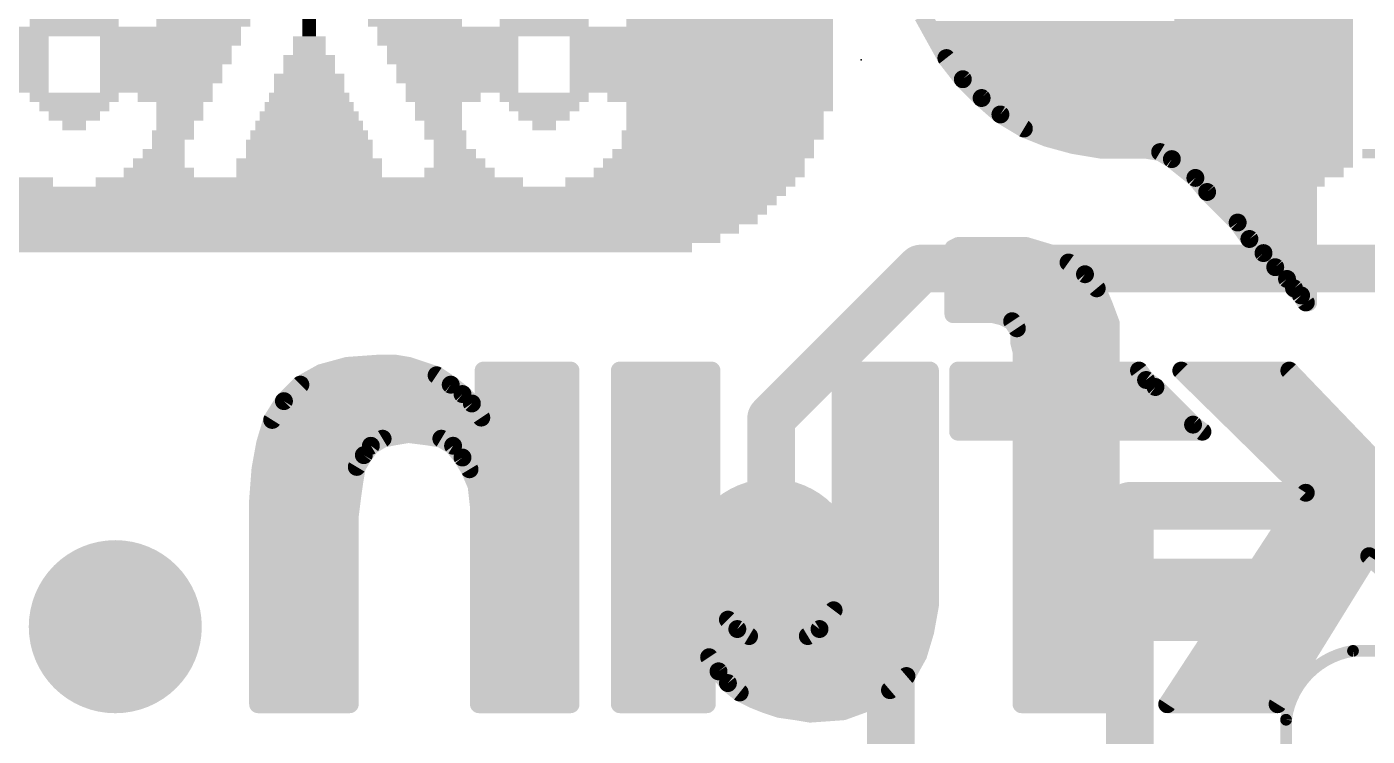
# Model space of a CAD drawing. Extents: x -23 to 93, y -71 to 33.
# Drawn here: x 12.7 to 18.41, y 14.52 to 17.54 of the extents above; entities that cross this region are included whole.
import ezdxf

# ---------------------------------------------------------------- set-up
doc = ezdxf.new("R2010")
doc.units = 0
for name, color, linetype in [('1', 12, 'CONTINUOUS'), ('16', 132, 'CONTINUOUS'), ('18', 110, 'CONTINUOUS'), ('21', 41, 'CONTINUOUS'), ('22', 40, 'CONTINUOUS'), ('23', 53, 'CONTINUOUS'), ('31', 253, 'CONTINUOUS'), ('51', 53, 'CONTINUOUS')]:
    doc.layers.add(name, color=color, linetype=linetype)

# ---------------------------------------------------------------- blocks, each defined once
blk = doc.blocks.new('RECT')
blk.add_solid([(-0.5, -0.5), (0.5, -0.5), (-0.5, 0.5), (0.5, 0.5)])
blk = doc.blocks.new('ROUNDV')
at = {"const_width": 0.5}
blk.add_lwpolyline([(0, -0.25, 1), (0, 0.25, 1), (0, -0.25)], format="xyb", dxfattribs=at)

msp = doc.modelspace()

# ---------------------------------------------------------------- linework, layer by layer
at = {"layer": '1', "const_width": 0.2032}
for points in [[(15.8731, 15.8731), (16.51, 16.51)], [(16.51, 16.51), (24.13, 16.51)], [(15.8731, 15.2472), (15.8731, 15.8731)]]:
    msp.add_lwpolyline(points, dxfattribs=at)
at = {"layer": '1', "const_width": 0.1016}
for points in [[(16.51, 16.5608, 1), (16.51, 16.4592)], [(16.5459, 16.4741, 1), (16.4741, 16.5459)], [(15.9239, 15.8731, 1), (15.8223, 15.8731)], [(15.8372, 15.9091, 1), (15.9091, 15.8372)], [(15.8223, 15.2472, 1), (15.9239, 15.2472)]]:
    msp.add_lwpolyline(points, format="xyb", dxfattribs=at)
at = {"layer": '16', "const_width": 0.2032}
for points in [[(16.383, 14.7373), (15.8731, 15.2472)], [(16.383, 11.811), (16.383, 14.7373)]]:
    msp.add_lwpolyline(points, dxfattribs=at)
at = {"layer": '16', "const_width": 0.1016}
for points in [[(15.9091, 15.2831, 1), (15.8372, 15.2112)], [(16.4338, 14.7373, 1), (16.3322, 14.7373)], [(16.3471, 14.7014, 1), (16.4189, 14.7732)]]:
    msp.add_lwpolyline(points, format="xyb", dxfattribs=at)
at = {"layer": '21', "const_width": 0.2032}
for points in [[(17.4, 9.9), (17.4, 15.5)], [(17.4, 15.5), (20.7, 15.5)]]:
    msp.add_lwpolyline(points, dxfattribs=at)
at = {"layer": '21', "const_width": 0.1016}
for points in [[(17.4508, 15.5, 1), (17.3492, 15.5)], [(17.4, 15.5508, 1), (17.4, 15.4492)]]:
    msp.add_lwpolyline(points, format="xyb", dxfattribs=at)
at = {"layer": '22', "const_width": 0.0762}
for points in [[(18.159, 17.646), (18.159, 16.366)], [(16.619, 17.406), (16.519, 17.586)], [(16.5523, 17.526), (18.159, 17.526)], [(16.5947, 17.4498), (18.159, 17.4498)], [(16.689, 17.316), (16.619, 17.406)], [(16.6442, 17.3736), (18.159, 17.3736)], [(16.769, 17.236), (16.689, 17.316)], [(16.7076, 17.2974), (18.159, 17.2974)], [(16.849, 17.166), (16.769, 17.236)], [(16.7859, 17.2212), (18.159, 17.2212)], [(16.949, 17.106), (16.849, 17.166)], [(16.884, 17.145), (18.159, 17.145)], [(17.049, 17.066), (16.949, 17.106)], [(17.042, 17.0688), (18.159, 17.0688)], [(17.159, 17.036), (17.049, 17.066)], [(17.279, 17.016), (17.159, 17.036)], [(17.469, 17.016), (17.279, 17.016)], [(17.529, 17.006), (17.469, 17.016)], [(17.579, 16.976), (17.529, 17.006)], [(17.5513, 16.9926), (18.159, 16.9926)], [(17.679, 16.896), (17.579, 16.976)], [(17.6535, 16.9164), (18.159, 16.9164)], [(17.729, 16.836), (17.679, 16.896)], [(17.7255, 16.8402), (18.159, 16.8402)], [(17.859, 16.706), (17.729, 16.836)], [(17.801, 16.764), (18.159, 16.764)], [(17.909, 16.636), (17.859, 16.706)], [(17.872, 16.6878), (18.159, 16.6878)], [(17.969, 16.576), (17.909, 16.636)], [(16.669, 16.606), (16.649, 16.596)], [(16.649, 16.596), (16.649, 16.316)], [(16.959, 16.606), (16.669, 16.606)], [(17.059, 16.576), (16.959, 16.606)], [(17.139, 16.536), (17.059, 16.576)], [(17.9334, 16.6116), (18.159, 16.6116)], [(18.019, 16.516), (17.969, 16.576)], [(16.649, 16.5354), (17.1398, 16.5354)], [(17.209, 16.486), (17.139, 16.536)], [(18.0028, 16.5354), (18.159, 16.5354)], [(18.069, 16.466), (18.019, 16.516)], [(16.649, 16.4592), (17.2313, 16.4592)], [(17.259, 16.426), (17.209, 16.486)], [(18.099, 16.426), (18.069, 16.466)], [(18.0741, 16.4592), (18.159, 16.4592)], [(17.289, 16.356), (17.259, 16.426)], [(18.129, 16.396), (18.099, 16.426)], [(18.149, 16.366), (18.129, 16.396)], [(16.649, 16.383), (17.2774, 16.383)], [(17.319, 16.276), (17.289, 16.356)], [(18.1377, 16.383), (18.159, 16.383)], [(18.159, 16.366), (18.149, 16.366)], [(16.649, 16.316), (16.819, 16.316)], [(16.819, 16.316), (16.859, 16.306)], [(16.8558, 16.3068), (17.3074, 16.3068)], [(16.859, 16.306), (16.899, 16.286)], [(16.899, 16.286), (16.919, 16.256)], [(16.919, 16.256), (16.929, 16.236)], [(16.929, 16.236), (16.929, 16.196)], [(16.929, 16.2306), (17.319, 16.2306)], [(17.319, 16.076), (17.319, 16.276)], [(16.929, 16.196), (16.939, 16.156)], [(16.939, 16.156), (16.939, 16.076)], [(16.939, 16.1544), (17.319, 16.1544)], [(13.959, 16.066), (13.869, 16.016)], [(14.069, 16.096), (13.959, 16.066)], [(14.0037, 16.0782), (14.3824, 16.0782)], [(14.209, 16.106), (14.069, 16.096)], [(14.269, 16.106), (14.209, 16.106)], [(14.329, 16.096), (14.269, 16.106)], [(14.449, 16.056), (14.329, 16.096)], [(14.509, 16.016), (14.449, 16.056)], [(15.019, 16.076), (14.649, 16.076)], [(14.649, 16.076), (14.649, 15.876)], [(15.019, 14.656), (15.019, 16.076)], [(15.619, 16.076), (15.229, 16.076)], [(15.229, 16.076), (15.229, 14.656)], [(15.619, 15.226), (15.619, 16.076)], [(16.549, 16.076), (16.169, 16.076)], [(16.169, 16.076), (16.169, 15.276)], [(16.549, 15.076), (16.549, 16.076)], [(16.939, 16.076), (16.669, 16.076)], [(16.669, 16.076), (16.669, 15.816)], [(16.939, 16.0782), (17.319, 16.0782)], [(17.439, 16.076), (17.319, 16.076)], [(17.469, 16.036), (17.439, 16.076)], [(18.079, 16.076), (17.619, 16.076)], [(17.619, 16.076), (18.149, 15.556)], [(18.569, 15.566), (18.079, 16.076)], [(13.869, 16.016), (13.799, 15.946)], [(13.855, 16.002), (14.5265, 16.002)], [(14.559, 15.976), (14.509, 16.016)], [(14.649, 16.002), (15.019, 16.002)], [(15.229, 16.002), (15.619, 16.002)], [(16.169, 16.002), (16.549, 16.002)], [(16.669, 16.002), (17.513, 16.002)], [(17.509, 16.006), (17.469, 16.036)], [(17.669, 15.846), (17.509, 16.006)], [(17.6944, 16.002), (18.1501, 16.002)], [(13.799, 15.946), (13.749, 15.866)], [(14.599, 15.936), (14.559, 15.976)], [(13.7864, 15.9258), (14.6058, 15.9258)], [(14.639, 15.876), (14.599, 15.936)], [(14.649, 15.9258), (15.019, 15.9258)], [(15.229, 15.9258), (15.619, 15.9258)], [(16.169, 15.9258), (16.549, 15.9258)], [(16.669, 15.9258), (17.5892, 15.9258)], [(17.7721, 15.9258), (18.2233, 15.9258)], [(13.749, 15.866), (13.719, 15.766)], [(13.7441, 15.8496), (15.019, 15.8496)], [(14.649, 15.876), (14.639, 15.876)], [(15.229, 15.8496), (15.619, 15.8496)], [(16.169, 15.8496), (16.549, 15.8496)], [(16.669, 15.8496), (17.6654, 15.8496)], [(17.709, 15.816), (17.669, 15.846)], [(17.8498, 15.8496), (18.2965, 15.8496)], [(13.7212, 15.7734), (14.198, 15.7734)], [(14.169, 15.756), (14.219, 15.786)], [(14.219, 15.786), (14.269, 15.796)], [(14.269, 15.796), (14.329, 15.806)], [(14.329, 15.806), (14.409, 15.796)], [(14.409, 15.796), (14.469, 15.786)], [(14.469, 15.786), (14.519, 15.756)], [(14.49, 15.7734), (15.019, 15.7734)], [(15.229, 15.7734), (15.619, 15.7734)], [(16.169, 15.7734), (16.549, 15.7734)], [(16.669, 15.816), (16.939, 15.816)], [(16.939, 15.816), (16.939, 14.656)], [(16.939, 15.7734), (17.319, 15.7734)], [(17.319, 15.816), (17.709, 15.816)], [(17.319, 14.656), (17.319, 15.816)], [(17.9274, 15.7734), (18.3697, 15.7734)], [(13.719, 15.766), (13.699, 15.656)], [(14.109, 15.666), (14.139, 15.716)], [(14.139, 15.716), (14.169, 15.756)], [(14.519, 15.756), (14.559, 15.706)], [(13.699, 15.656), (13.689, 15.526)], [(13.7065, 15.6972), (14.1277, 15.6972)], [(14.099, 15.606), (14.109, 15.666)], [(14.559, 15.706), (14.589, 15.656)], [(14.5643, 15.6972), (15.019, 15.6972)], [(14.589, 15.656), (14.619, 15.586)], [(15.229, 15.6972), (15.619, 15.6972)], [(16.169, 15.6972), (16.549, 15.6972)], [(16.939, 15.6972), (17.319, 15.6972)], [(18.0051, 15.6972), (18.4429, 15.6972)], [(13.6963, 15.621), (14.1015, 15.621)], [(14.089, 15.536), (14.099, 15.606)], [(14.604, 15.621), (15.019, 15.621)], [(15.229, 15.621), (15.619, 15.621)], [(16.169, 15.621), (16.549, 15.621)], [(16.939, 15.621), (17.319, 15.621)], [(18.0828, 15.621), (18.5162, 15.621)], [(13.6904, 15.5448), (14.0903, 15.5448)], [(14.619, 15.586), (14.629, 15.496)], [(14.6236, 15.5448), (15.019, 15.5448)], [(15.229, 15.5448), (15.619, 15.5448)], [(16.169, 15.5448), (16.549, 15.5448)], [(16.939, 15.5448), (17.319, 15.5448)], [(18.149, 15.556), (17.559, 14.656)], [(18.1417, 15.5448), (18.959, 15.5448)], [(13.689, 15.526), (13.689, 14.656)], [(14.079, 15.456), (14.089, 15.536)], [(14.629, 15.496), (14.629, 14.656)], [(13.689, 15.4686), (14.0806, 15.4686)], [(14.079, 14.656), (14.079, 15.456)], [(14.629, 15.4686), (15.019, 15.4686)], [(15.229, 15.4686), (15.619, 15.4686)], [(16.169, 15.4686), (16.549, 15.4686)], [(16.939, 15.4686), (17.319, 15.4686)], [(18.0917, 15.4686), (18.959, 15.4686)], [(13.689, 15.3924), (14.079, 15.3924)], [(14.629, 15.3924), (15.019, 15.3924)], [(15.229, 15.3924), (15.619, 15.3924)], [(16.169, 15.3924), (16.549, 15.3924)], [(16.939, 15.3924), (17.319, 15.3924)], [(18.0418, 15.3924), (18.959, 15.3924)], [(13.689, 15.3162), (14.079, 15.3162)], [(14.629, 15.3162), (15.019, 15.3162)], [(15.229, 15.3162), (15.619, 15.3162)], [(16.169, 15.3162), (16.549, 15.3162)], [(16.939, 15.3162), (17.319, 15.3162)], [(17.9918, 15.3162), (18.959, 15.3162)], [(16.169, 15.276), (16.149, 15.116)], [(18.029, 14.656), (18.419, 15.286)], [(18.419, 15.286), (18.569, 15.146)], [(13.689, 15.24), (14.079, 15.24)], [(14.629, 15.24), (15.019, 15.24)], [(15.229, 15.24), (15.619, 15.24)], [(15.629, 15.146), (15.619, 15.226)], [(16.1645, 15.24), (16.549, 15.24)], [(16.939, 15.24), (17.319, 15.24)], [(17.9418, 15.24), (18.3905, 15.24)], [(13.689, 15.1638), (14.079, 15.1638)], [(14.629, 15.1638), (15.019, 15.1638)], [(15.229, 15.1638), (15.6268, 15.1638)], [(15.659, 15.076), (15.629, 15.146)], [(16.155, 15.1638), (16.549, 15.1638)], [(16.939, 15.1638), (17.319, 15.1638)], [(17.8919, 15.1638), (18.3434, 15.1638)], [(13.689, 15.0876), (14.079, 15.0876)], [(14.629, 15.0876), (15.019, 15.0876)], [(15.229, 15.0876), (15.654, 15.0876)], [(16.149, 15.116), (16.139, 15.056)], [(16.1443, 15.0876), (16.549, 15.0876)], [(16.939, 15.0876), (17.319, 15.0876)], [(17.8419, 15.0876), (18.2962, 15.0876)], [(15.689, 15.016), (15.659, 15.076)], [(16.139, 15.056), (16.079, 14.976)], [(16.529, 14.966), (16.549, 15.076)], [(13.689, 15.0114), (14.079, 15.0114)], [(14.629, 15.0114), (15.019, 15.0114)], [(15.229, 15.0114), (15.6936, 15.0114)], [(15.729, 14.976), (15.689, 15.016)], [(15.779, 14.946), (15.729, 14.976)], [(16.079, 14.976), (16.029, 14.946)], [(16.1056, 15.0114), (16.5373, 15.0114)], [(16.939, 15.0114), (17.319, 15.0114)], [(17.792, 15.0114), (18.249, 15.0114)], [(13.689, 14.9352), (14.079, 14.9352)], [(14.629, 14.9352), (15.019, 14.9352)], [(15.229, 14.9352), (15.8454, 14.9352)], [(15.839, 14.936), (15.779, 14.946)], [(15.919, 14.926), (15.839, 14.936)], [(15.979, 14.936), (15.919, 14.926)], [(15.9742, 14.9352), (16.5198, 14.9352)], [(16.029, 14.946), (15.979, 14.936)], [(16.499, 14.866), (16.529, 14.966)], [(16.939, 14.9352), (17.319, 14.9352)], [(17.742, 14.9352), (18.2018, 14.9352)], [(13.689, 14.859), (14.079, 14.859)], [(14.629, 14.859), (15.019, 14.859)], [(15.229, 14.859), (16.4951, 14.859)], [(15.599, 14.656), (15.599, 14.856)], [(15.599, 14.856), (15.609, 14.856)], [(15.609, 14.856), (15.649, 14.796)], [(16.449, 14.776), (16.499, 14.866)], [(16.939, 14.859), (17.319, 14.859)], [(17.6921, 14.859), (18.1547, 14.859)], [(13.689, 14.7828), (14.079, 14.7828)], [(14.629, 14.7828), (15.019, 14.7828)], [(15.229, 14.7828), (15.599, 14.7828)], [(15.649, 14.796), (15.689, 14.746)], [(15.6596, 14.7828), (16.4528, 14.7828)], [(15.689, 14.746), (15.739, 14.706)], [(16.379, 14.716), (16.449, 14.776)], [(16.939, 14.7828), (17.319, 14.7828)], [(17.6421, 14.7828), (18.1075, 14.7828)], [(13.689, 14.7066), (14.079, 14.7066)], [(14.629, 14.7066), (15.019, 14.7066)], [(15.229, 14.7066), (15.599, 14.7066)], [(15.7383, 14.7066), (16.3621, 14.7066)], [(15.739, 14.706), (15.799, 14.676)], [(16.289, 14.666), (16.379, 14.716)], [(16.939, 14.7066), (17.319, 14.7066)], [(17.5922, 14.7066), (18.0603, 14.7066)], [(13.689, 14.656), (14.079, 14.656)], [(14.629, 14.656), (15.019, 14.656)], [(15.229, 14.656), (15.599, 14.656)], [(15.799, 14.676), (15.849, 14.656)], [(15.849, 14.656), (15.909, 14.636)], [(15.909, 14.636), (15.979, 14.626)], [(15.9482, 14.6304), (16.1911, 14.6304)], [(16.179, 14.626), (16.289, 14.666)], [(16.939, 14.656), (17.319, 14.656)], [(17.559, 14.656), (18.029, 14.656)], [(15.979, 14.626), (16.039, 14.616)], [(16.039, 14.616), (16.179, 14.626)]]:
    msp.add_lwpolyline(points, dxfattribs=at)
at = {"layer": '22', "const_width": 0.0381}
for points in [[(16.5523, 17.545, 1), (16.5523, 17.5069)], [(18.159, 17.5069, 1), (18.159, 17.545)], [(16.5947, 17.4688, 1), (16.5947, 17.4307)], [(18.159, 17.4307, 1), (18.159, 17.4688)], [(16.634, 17.4177, 1), (16.604, 17.3943)], [(16.6023, 17.3967, 1), (16.6357, 17.4153)], [(16.6442, 17.3926, 1), (16.6442, 17.3545)], [(18.159, 17.3545, 1), (18.159, 17.3926)], [(16.7025, 17.3295, 1), (16.6755, 17.3025)], [(16.674, 17.3043, 1), (16.704, 17.3277)], [(16.7076, 17.3164, 1), (16.7076, 17.2783)], [(18.159, 17.2783, 1), (18.159, 17.3164)], [(16.7815, 17.2503, 1), (16.7565, 17.2217)], [(16.7555, 17.2225, 1), (16.7825, 17.2495)], [(16.7859, 17.2402, 1), (16.7859, 17.2021)], [(18.159, 17.2021, 1), (18.159, 17.2402)], [(16.8588, 17.1823, 1), (16.8392, 17.1497)], [(16.8365, 17.1517, 1), (16.8615, 17.1803)], [(16.884, 17.164, 1), (16.884, 17.1259)], [(18.159, 17.1259, 1), (18.159, 17.164)], [(16.9561, 17.1237, 1), (16.9419, 17.0883)], [(16.9392, 17.0897, 1), (16.9588, 17.1223)], [(17.042, 17.0878, 1), (17.042, 17.0497)], [(17.054, 17.0844, 1), (17.044, 17.0476)], [(17.0419, 17.0483, 1), (17.0561, 17.0837)], [(17.1621, 17.0548, 1), (17.1559, 17.0172)], [(17.154, 17.0176, 1), (17.164, 17.0544)], [(18.159, 17.0497, 1), (18.159, 17.0878)], [(17.279, 17.0351, 1), (17.279, 16.997)], [(17.2759, 16.9972, 1), (17.2821, 17.0348)], [(17.4721, 17.0348, 1), (17.4659, 16.9972)], [(17.469, 16.997, 1), (17.469, 17.0351)], [(17.5388, 17.0223, 1), (17.5192, 16.9897)], [(17.5259, 16.9872, 1), (17.5321, 17.0248)], [(17.5513, 17.0116, 1), (17.5513, 16.9735)], [(17.5909, 16.9909, 1), (17.5671, 16.9611)], [(17.5692, 16.9597, 1), (17.5888, 16.9923)], [(18.159, 16.9735, 1), (18.159, 17.0116)], [(17.6535, 16.9354, 1), (17.6535, 16.8973)], [(18.159, 16.8973, 1), (18.159, 16.9354)], [(17.6936, 16.9082, 1), (17.6644, 16.8838)], [(17.6671, 16.8811, 1), (17.6909, 16.9109)], [(17.7255, 16.8592, 1), (17.7255, 16.8211)], [(17.7425, 16.8495, 1), (17.7155, 16.8225)], [(17.7144, 16.8238, 1), (17.7436, 16.8482)], [(18.159, 16.8211, 1), (18.159, 16.8592)], [(17.801, 16.783, 1), (17.801, 16.7449)], [(18.159, 16.7449, 1), (18.159, 16.783)], [(17.8745, 16.7171, 1), (17.8435, 16.6949)], [(17.8455, 16.6925, 1), (17.8725, 16.7195)], [(17.872, 16.7068, 1), (17.872, 16.6687)], [(18.159, 16.6687, 1), (18.159, 16.7068)], [(17.9225, 16.6495, 1), (17.8955, 16.6225)], [(17.8935, 16.6249, 1), (17.9245, 16.6471)], [(16.6681, 16.596, 1), (16.63, 16.596)], [(16.6405, 16.613, 1), (16.6575, 16.579)], [(16.669, 16.6251, 1), (16.669, 16.587)], [(16.6775, 16.589, 1), (16.6605, 16.623)], [(16.9645, 16.6242, 1), (16.9535, 16.5878)], [(16.959, 16.587, 1), (16.959, 16.6251)], [(17.0675, 16.593, 1), (17.0505, 16.559)], [(17.0535, 16.5578, 1), (17.0645, 16.5942)], [(17.9334, 16.6306, 1), (17.9334, 16.5925)], [(17.9836, 16.5882, 1), (17.9544, 16.5638)], [(17.9555, 16.5625, 1), (17.9825, 16.5895)], [(18.159, 16.5925, 1), (18.159, 16.6306)], [(16.649, 16.5544, 1), (16.649, 16.5163)], [(17.1501, 16.5515, 1), (17.1279, 16.5205)], [(17.1305, 16.519, 1), (17.1475, 16.553)], [(17.1398, 16.5163, 1), (17.1398, 16.5544)], [(18.0028, 16.5544, 1), (18.0028, 16.5163)], [(18.0325, 16.5295, 1), (18.0055, 16.5025)], [(18.159, 16.5163, 1), (18.159, 16.5544)], [(16.649, 16.4782, 1), (16.649, 16.4401)], [(17.2236, 16.4982, 1), (17.1944, 16.4738)], [(17.1979, 16.4705, 1), (17.2201, 16.5015)], [(17.2313, 16.4401, 1), (17.2313, 16.4782)], [(18.0044, 16.5038, 1), (18.0336, 16.5282)], [(18.0842, 16.4774, 1), (18.0538, 16.4546)], [(18.0741, 16.4782, 1), (18.0741, 16.4401)], [(18.0555, 16.4525, 1), (18.0825, 16.4795)], [(18.159, 16.4401, 1), (18.159, 16.4782)], [(17.2765, 16.4335, 1), (17.2415, 16.4185)], [(17.2444, 16.4138, 1), (17.2736, 16.4382)], [(18.1125, 16.4395, 1), (18.0855, 16.4125)], [(18.0838, 16.4146, 1), (18.1142, 16.4374)], [(18.1449, 16.4066, 1), (18.1131, 16.3854)], [(16.649, 16.402, 1), (16.649, 16.3639)], [(17.3068, 16.3627, 1), (17.2712, 16.3493)], [(17.2715, 16.3485, 1), (17.3065, 16.3635)], [(17.2774, 16.3639, 1), (17.2774, 16.402)], [(18.1155, 16.3825, 1), (18.1425, 16.4095)], [(18.1377, 16.402, 1), (18.1377, 16.3639)], [(18.149, 16.385, 1), (18.149, 16.3469)], [(18.1331, 16.3554, 1), (18.1649, 16.3766)], [(18.14, 16.366, 1), (18.1781, 16.366)], [(18.159, 16.3639, 1), (18.159, 16.402)], [(18.159, 16.3469, 1), (18.159, 16.385)], [(16.649, 16.3351, 1), (16.649, 16.297)], [(16.63, 16.316, 1), (16.6681, 16.316)], [(16.8236, 16.3345, 1), (16.8144, 16.2975)], [(16.819, 16.297, 1), (16.819, 16.3351)], [(16.8558, 16.3258, 1), (16.8558, 16.2877)], [(16.8675, 16.323, 1), (16.8505, 16.289)], [(16.8544, 16.2875, 1), (16.8636, 16.3245)], [(16.9149, 16.2966, 1), (16.8831, 16.2754)], [(16.8905, 16.269, 1), (16.9075, 16.303)], [(17.3074, 16.2877, 1), (17.3074, 16.3258)], [(16.936, 16.2645, 1), (16.902, 16.2475)], [(16.9031, 16.2454, 1), (16.9349, 16.2666)], [(16.929, 16.2496, 1), (16.929, 16.2115)], [(16.9481, 16.236, 1), (16.91, 16.236)], [(16.912, 16.2275, 1), (16.946, 16.2445)], [(17.338, 16.276, 1), (17.2999, 16.276)], [(17.3012, 16.2693, 1), (17.3368, 16.2827)], [(17.319, 16.2115, 1), (17.319, 16.2496)], [(16.9475, 16.2006, 1), (16.9105, 16.1914)], [(16.91, 16.196, 1), (16.9481, 16.196)], [(16.939, 16.1735, 1), (16.939, 16.1354)], [(16.9581, 16.156, 1), (16.92, 16.156)], [(16.9205, 16.1514, 1), (16.9575, 16.1606)], [(17.319, 16.1354, 1), (17.319, 16.1735)], [(13.954, 16.0844, 1), (13.964, 16.0476)], [(13.9683, 16.0493, 1), (13.9497, 16.0827)], [(14.0037, 16.0973, 1), (14.0037, 16.0592)], [(14.0676, 16.115, 1), (14.0704, 16.077)], [(14.074, 16.0776, 1), (14.064, 16.1144)], [(14.209, 16.1251, 1), (14.209, 16.087)], [(14.2104, 16.087, 1), (14.2076, 16.125)], [(14.2721, 16.1248, 1), (14.2659, 16.0872)], [(14.269, 16.087, 1), (14.269, 16.1251)], [(14.335, 16.1141, 1), (14.323, 16.0779)], [(14.3259, 16.0772, 1), (14.3321, 16.1148)], [(14.3824, 16.0592, 1), (14.3824, 16.0973)], [(14.4596, 16.0719, 1), (14.4384, 16.0401)], [(14.443, 16.0379, 1), (14.455, 16.0741)], [(14.649, 16.0951, 1), (14.649, 16.057)], [(14.6681, 16.076, 1), (14.63, 16.076)], [(15.0381, 16.076, 1), (15, 16.076)], [(15.019, 16.057, 1), (15.019, 16.0951)], [(15.229, 16.0951, 1), (15.229, 16.057)], [(15.2481, 16.076, 1), (15.21, 16.076)], [(15.6381, 16.076, 1), (15.6, 16.076)], [(15.619, 16.057, 1), (15.619, 16.0951)], [(16.169, 16.0951, 1), (16.169, 16.057)], [(16.1881, 16.076, 1), (16.15, 16.076)], [(16.568, 16.076, 1), (16.5299, 16.076)], [(16.549, 16.057, 1), (16.549, 16.0951)], [(16.669, 16.0951, 1), (16.669, 16.057)], [(16.6881, 16.076, 1), (16.65, 16.076)], [(16.939, 16.0973, 1), (16.939, 16.0592)], [(16.92, 16.076, 1), (16.9581, 16.076)], [(16.939, 16.057, 1), (16.939, 16.0951)], [(17.319, 16.0951, 1), (17.319, 16.057)], [(17.2999, 16.076, 1), (17.338, 16.076)], [(17.319, 16.0592, 1), (17.319, 16.0973)], [(17.4542, 16.0874, 1), (17.4238, 16.0646)], [(17.439, 16.057, 1), (17.439, 16.0951)], [(17.619, 16.0951, 1), (17.619, 16.057)], [(17.6323, 16.0896, 1), (17.6057, 16.0624)], [(18.0927, 16.0892, 1), (18.0653, 16.0628)], [(18.079, 16.057, 1), (18.079, 16.0951)], [(13.855, 16.0211, 1), (13.855, 15.983)], [(13.8597, 16.0327, 1), (13.8783, 15.9993)], [(13.8825, 16.0025, 1), (13.8555, 16.0295)], [(14.5209, 16.0309, 1), (14.4971, 16.0011)], [(14.4984, 16.0001, 1), (14.5196, 16.0319)], [(14.5265, 15.983, 1), (14.5265, 16.0211)], [(14.649, 16.0211, 1), (14.649, 15.983)], [(15.019, 15.983, 1), (15.019, 16.0211)], [(15.229, 16.0211, 1), (15.229, 15.983)], [(15.619, 15.983, 1), (15.619, 16.0211)], [(16.169, 16.0211, 1), (16.169, 15.983)], [(16.549, 15.983, 1), (16.549, 16.0211)], [(16.669, 16.0211, 1), (16.669, 15.983)], [(17.4804, 16.0512, 1), (17.4576, 16.0208)], [(17.4538, 16.0246, 1), (17.4842, 16.0474)], [(17.5225, 16.0195, 1), (17.4955, 15.9925)], [(17.4976, 15.9908, 1), (17.5204, 16.0212)], [(17.513, 15.983, 1), (17.513, 16.0211)], [(17.6944, 16.0211, 1), (17.6944, 15.983)], [(18.1501, 15.983, 1), (18.1501, 16.0211)], [(13.7855, 15.9595, 1), (13.8125, 15.9325)], [(13.8152, 15.9359, 1), (13.7828, 15.9561)], [(14.5725, 15.9895, 1), (14.5455, 15.9625)], [(14.5471, 15.9611, 1), (14.5709, 15.9909)], [(13.7864, 15.9449, 1), (13.7864, 15.9068)], [(14.6149, 15.9466, 1), (14.5831, 15.9254)], [(14.5855, 15.9225, 1), (14.6125, 15.9495)], [(14.6058, 15.9068, 1), (14.6058, 15.9449)], [(14.649, 15.9449, 1), (14.649, 15.9068)], [(15.019, 15.9068, 1), (15.019, 15.9449)], [(15.229, 15.9449, 1), (15.229, 15.9068)], [(15.619, 15.9068, 1), (15.619, 15.9449)], [(16.169, 15.9449, 1), (16.169, 15.9068)], [(16.549, 15.9068, 1), (16.549, 15.9449)], [(16.669, 15.9449, 1), (16.669, 15.9068)], [(17.5892, 15.9068, 1), (17.5892, 15.9449)], [(17.7721, 15.9449, 1), (17.7721, 15.9068)], [(18.2233, 15.9068, 1), (18.2233, 15.9449)], [(13.7441, 15.8687, 1), (13.7441, 15.8306)], [(13.7328, 15.8761, 1), (13.7652, 15.8559)], [(13.7672, 15.8605, 1), (13.7308, 15.8715)], [(14.639, 15.8951, 1), (14.639, 15.857)], [(14.6231, 15.8654, 1), (14.6549, 15.8866)], [(14.63, 15.876, 1), (14.6681, 15.876)], [(14.649, 15.857, 1), (14.649, 15.8951)], [(15.019, 15.8306, 1), (15.019, 15.8687)], [(15.229, 15.8687, 1), (15.229, 15.8306)], [(15.619, 15.8306, 1), (15.619, 15.8687)], [(16.169, 15.8687, 1), (16.169, 15.8306)], [(16.549, 15.8306, 1), (16.549, 15.8687)], [(16.669, 15.8687, 1), (16.669, 15.8306)], [(17.6804, 15.8612, 1), (17.6576, 15.8308)], [(17.6555, 15.8325, 1), (17.6825, 15.8595)], [(17.6654, 15.8306, 1), (17.6654, 15.8687)], [(17.8498, 15.8687, 1), (17.8498, 15.8306)], [(18.2965, 15.8306, 1), (18.2965, 15.8687)], [(13.7212, 15.7925, 1), (13.7212, 15.7544)], [(14.198, 15.7544, 1), (14.198, 15.7925)], [(14.2153, 15.8047, 1), (14.2227, 15.7673)], [(14.2288, 15.7697, 1), (14.2092, 15.8023)], [(14.2659, 15.8148, 1), (14.2721, 15.7772)], [(14.2727, 15.7773, 1), (14.2653, 15.8147)], [(14.3314, 15.8249, 1), (14.3266, 15.7871)], [(14.3321, 15.7872, 1), (14.3259, 15.8248)], [(14.4121, 15.8148, 1), (14.4059, 15.7772)], [(14.4066, 15.7771, 1), (14.4114, 15.8149)], [(14.4788, 15.8023, 1), (14.4592, 15.7697)], [(14.4659, 15.7672, 1), (14.4721, 15.8048)], [(14.49, 15.7925, 1), (14.49, 15.7544)], [(15.019, 15.7544, 1), (15.019, 15.7925)], [(15.229, 15.7925, 1), (15.229, 15.7544)], [(15.619, 15.7544, 1), (15.619, 15.7925)], [(16.169, 15.7925, 1), (16.169, 15.7544)], [(16.549, 15.7544, 1), (16.549, 15.7925)], [(16.669, 15.8351, 1), (16.669, 15.797)], [(16.65, 15.816, 1), (16.6881, 15.816)], [(16.939, 15.7925, 1), (16.939, 15.7544)], [(16.9581, 15.816, 1), (16.92, 15.816)], [(16.939, 15.797, 1), (16.939, 15.8351)], [(17.319, 15.8351, 1), (17.319, 15.797)], [(17.338, 15.816, 1), (17.2999, 15.816)], [(17.319, 15.7544, 1), (17.319, 15.7925)], [(17.6976, 15.8008, 1), (17.7204, 15.8312)], [(17.709, 15.797, 1), (17.709, 15.8351)], [(17.9274, 15.7925, 1), (17.9274, 15.7544)], [(18.3697, 15.7544, 1), (18.3697, 15.7925)], [(13.7008, 15.7715, 1), (13.7372, 15.7605)], [(13.7377, 15.7626, 1), (13.7003, 15.7694)], [(14.1553, 15.7062, 1), (14.1227, 15.7258)], [(14.1592, 15.7723, 1), (14.1788, 15.7397)], [(14.1842, 15.7446, 1), (14.1538, 15.7674)], [(14.5339, 15.7679, 1), (14.5041, 15.7441)], [(14.5092, 15.7397, 1), (14.5288, 15.7723)], [(13.718, 15.6545, 1), (13.68, 15.6575)], [(13.7065, 15.7163, 1), (13.7065, 15.6782)], [(14.0927, 15.6758, 1), (14.1253, 15.6562)], [(14.1278, 15.6629, 1), (14.0902, 15.6691)], [(14.1238, 15.7274, 1), (14.1542, 15.7046)], [(14.1277, 15.6782, 1), (14.1277, 15.7163)], [(14.5753, 15.7158, 1), (14.5427, 15.6962)], [(14.5441, 15.6941, 1), (14.5739, 15.7179)], [(14.5643, 15.7163, 1), (14.5643, 15.6782)], [(14.6065, 15.6635, 1), (14.5715, 15.6485)], [(15.019, 15.6782, 1), (15.019, 15.7163)], [(15.229, 15.7163, 1), (15.229, 15.6782)], [(15.619, 15.6782, 1), (15.619, 15.7163)], [(16.169, 15.7163, 1), (16.169, 15.6782)], [(16.549, 15.6782, 1), (16.549, 15.7163)], [(16.939, 15.7163, 1), (16.939, 15.6782)], [(17.319, 15.6782, 1), (17.319, 15.7163)], [(18.0051, 15.7163, 1), (18.0051, 15.6782)], [(13.6963, 15.6401, 1), (13.6963, 15.602)], [(13.6803, 15.6594, 1), (13.7177, 15.6526)], [(14.1179, 15.6033, 1), (14.0801, 15.6087)], [(14.1015, 15.602, 1), (14.1015, 15.6401)], [(14.5727, 15.6462, 1), (14.6053, 15.6658)], [(14.604, 15.6401, 1), (14.604, 15.602)], [(15.019, 15.602, 1), (15.019, 15.6401)], [(15.229, 15.6401, 1), (15.229, 15.602)], [(15.619, 15.602, 1), (15.619, 15.6401)], [(16.169, 15.6401, 1), (16.169, 15.602)], [(16.549, 15.602, 1), (16.549, 15.6401)], [(16.939, 15.6401, 1), (16.939, 15.602)], [(17.319, 15.602, 1), (17.319, 15.6401)], [(18.0828, 15.6401, 1), (18.0828, 15.602)], [(13.6904, 15.5639, 1), (13.6904, 15.5258)], [(14.0802, 15.6091, 1), (14.1178, 15.6029)], [(14.0903, 15.5258, 1), (14.0903, 15.5639)], [(14.6379, 15.5881, 1), (14.6001, 15.5839)], [(14.6015, 15.5785, 1), (14.6365, 15.5935)], [(14.6236, 15.5639, 1), (14.6236, 15.5258)], [(15.019, 15.5258, 1), (15.019, 15.5639)], [(15.229, 15.5639, 1), (15.229, 15.5258)], [(15.619, 15.5258, 1), (15.619, 15.5639)], [(16.169, 15.5639, 1), (16.169, 15.5258)], [(16.549, 15.5258, 1), (16.549, 15.5639)], [(16.939, 15.5639, 1), (16.939, 15.5258)], [(17.319, 15.5258, 1), (17.319, 15.5639)], [(18.1417, 15.5639, 1), (18.1417, 15.5258)], [(18.1649, 15.5456, 1), (18.1331, 15.5664)], [(18.1357, 15.5424, 1), (18.1623, 15.5696)], [(13.7081, 15.526, 1), (13.67, 15.526)], [(13.67, 15.5275, 1), (13.708, 15.5245)], [(14.0701, 15.5387, 1), (14.1079, 15.5333)], [(14.1079, 15.5336, 1), (14.0701, 15.5384)], [(14.6481, 15.496, 1), (14.61, 15.496)], [(13.689, 15.4877, 1), (13.689, 15.4496)], [(14.0601, 15.4584, 1), (14.0979, 15.4536)], [(14.0981, 15.456, 1), (14.06, 15.456)], [(14.0806, 15.4496, 1), (14.0806, 15.4877)], [(14.629, 15.4877, 1), (14.629, 15.4496)], [(14.6101, 15.4939, 1), (14.6479, 15.4981)], [(15.019, 15.4496, 1), (15.019, 15.4877)], [(15.229, 15.4877, 1), (15.229, 15.4496)], [(15.619, 15.4496, 1), (15.619, 15.4877)], [(16.169, 15.4877, 1), (16.169, 15.4496)], [(16.549, 15.4496, 1), (16.549, 15.4877)], [(16.939, 15.4877, 1), (16.939, 15.4496)], [(17.319, 15.4496, 1), (17.319, 15.4877)], [(18.0917, 15.4877, 1), (18.0917, 15.4496)], [(13.689, 15.4115, 1), (13.689, 15.3734)], [(14.079, 15.3734, 1), (14.079, 15.4115)], [(14.629, 15.4115, 1), (14.629, 15.3734)], [(15.019, 15.3734, 1), (15.019, 15.4115)], [(15.229, 15.4115, 1), (15.229, 15.3734)], [(15.619, 15.3734, 1), (15.619, 15.4115)], [(16.169, 15.4115, 1), (16.169, 15.3734)], [(16.549, 15.3734, 1), (16.549, 15.4115)], [(16.939, 15.4115, 1), (16.939, 15.3734)], [(17.319, 15.3734, 1), (17.319, 15.4115)], [(18.0418, 15.4115, 1), (18.0418, 15.3734)], [(13.689, 15.3353, 1), (13.689, 15.2972)], [(14.079, 15.2972, 1), (14.079, 15.3353)], [(14.629, 15.3353, 1), (14.629, 15.2972)], [(15.019, 15.2972, 1), (15.019, 15.3353)], [(15.229, 15.3353, 1), (15.229, 15.2972)], [(15.619, 15.2972, 1), (15.619, 15.3353)], [(16.169, 15.3353, 1), (16.169, 15.2972)], [(16.549, 15.2972, 1), (16.549, 15.3353)], [(16.939, 15.3353, 1), (16.939, 15.2972)], [(17.319, 15.2972, 1), (17.319, 15.3353)], [(17.9918, 15.3353, 1), (17.9918, 15.2972)], [(16.15, 15.276, 1), (16.1881, 15.276)], [(16.1879, 15.2736, 1), (16.1501, 15.2784)], [(18.432, 15.2999, 1), (18.406, 15.2721)], [(18.4352, 15.276, 1), (18.4028, 15.296)], [(13.689, 15.2591, 1), (13.689, 15.221)], [(14.079, 15.221, 1), (14.079, 15.2591)], [(14.629, 15.2591, 1), (14.629, 15.221)], [(15.019, 15.221, 1), (15.019, 15.2591)], [(15.229, 15.2591, 1), (15.229, 15.221)], [(15.6379, 15.2284, 1), (15.6001, 15.2236)], [(15.6, 15.226, 1), (15.6381, 15.226)], [(15.619, 15.221, 1), (15.619, 15.2591)], [(16.1645, 15.2591, 1), (16.1645, 15.221)], [(16.549, 15.221, 1), (16.549, 15.2591)], [(16.939, 15.2591, 1), (16.939, 15.221)], [(17.319, 15.221, 1), (17.319, 15.2591)], [(17.9418, 15.2591, 1), (17.9418, 15.221)], [(18.3905, 15.221, 1), (18.3905, 15.2591)], [(13.689, 15.1829, 1), (13.689, 15.1448)], [(14.079, 15.1448, 1), (14.079, 15.1829)], [(14.629, 15.1829, 1), (14.629, 15.1448)], [(15.019, 15.1448, 1), (15.019, 15.1829)], [(15.229, 15.1829, 1), (15.229, 15.1448)], [(15.6465, 15.1535, 1), (15.6115, 15.1385)], [(15.6268, 15.1448, 1), (15.6268, 15.1829)], [(16.155, 15.1829, 1), (16.155, 15.1448)], [(16.549, 15.1448, 1), (16.549, 15.1829)], [(16.939, 15.1829, 1), (16.939, 15.1448)], [(17.319, 15.1448, 1), (17.319, 15.1829)], [(17.8919, 15.1829, 1), (17.8919, 15.1448)], [(18.3434, 15.1448, 1), (18.3434, 15.1829)], [(13.689, 15.1067, 1), (13.689, 15.0686)], [(14.079, 15.0686, 1), (14.079, 15.1067)], [(14.629, 15.1067, 1), (14.629, 15.0686)], [(15.019, 15.0686, 1), (15.019, 15.1067)], [(15.229, 15.1067, 1), (15.229, 15.0686)], [(15.6101, 15.1436, 1), (15.6479, 15.1484)], [(15.654, 15.0686, 1), (15.654, 15.1067)], [(16.1443, 15.1067, 1), (16.1443, 15.0686)], [(16.1301, 15.1184, 1), (16.1679, 15.1136)], [(16.1678, 15.1129, 1), (16.1302, 15.1191)], [(16.549, 15.0686, 1), (16.549, 15.1067)], [(16.939, 15.1067, 1), (16.939, 15.0686)], [(17.319, 15.0686, 1), (17.319, 15.1067)], [(17.8419, 15.1067, 1), (17.8419, 15.0686)], [(18.2962, 15.0686, 1), (18.2962, 15.1067)], [(15.676, 15.0845, 1), (15.642, 15.0675)], [(15.6415, 15.0685, 1), (15.6765, 15.0835)], [(16.1202, 15.0591, 1), (16.1578, 15.0529)], [(16.1542, 15.0446, 1), (16.1238, 15.0674)], [(16.5299, 15.076, 1), (16.568, 15.076)], [(16.5677, 15.0726, 1), (16.5303, 15.0794)], [(13.689, 15.0305, 1), (13.689, 14.9924)], [(14.079, 14.9924, 1), (14.079, 15.0305)], [(14.629, 15.0305, 1), (14.629, 14.9924)], [(15.019, 14.9924, 1), (15.019, 15.0305)], [(15.229, 15.0305, 1), (15.229, 14.9924)], [(15.7025, 15.0295, 1), (15.6755, 15.0025)], [(15.672, 15.0075, 1), (15.706, 15.0245)], [(15.6936, 14.9924, 1), (15.6936, 15.0305)], [(15.7388, 14.9923, 1), (15.7192, 14.9597)], [(15.7155, 14.9625, 1), (15.7425, 14.9895)], [(16.0888, 14.9597, 1), (16.0692, 14.9923)], [(16.1056, 15.0305, 1), (16.1056, 14.9924)], [(16.5373, 14.9924, 1), (16.5373, 15.0305)], [(16.939, 15.0305, 1), (16.939, 14.9924)], [(17.319, 14.9924, 1), (17.319, 15.0305)], [(17.792, 15.0305, 1), (17.792, 14.9924)], [(18.249, 14.9924, 1), (18.249, 15.0305)], [(13.689, 14.9543, 1), (13.689, 14.9162)], [(14.079, 14.9162, 1), (14.079, 14.9543)], [(14.629, 14.9543, 1), (14.629, 14.9162)], [(15.019, 14.9162, 1), (15.019, 14.9543)], [(15.229, 14.9543, 1), (15.229, 14.9162)], [(15.7821, 14.9648, 1), (15.7759, 14.9272)], [(15.7692, 14.9297, 1), (15.7888, 14.9623)], [(15.8414, 14.9549, 1), (15.8366, 14.9171)], [(15.8359, 14.9172, 1), (15.8421, 14.9548)], [(15.8454, 14.9162, 1), (15.8454, 14.9543)], [(15.9159, 14.9448, 1), (15.9221, 14.9072)], [(15.9166, 14.9071, 1), (15.9214, 14.9449)], [(15.9742, 14.9543, 1), (15.9742, 14.9162)], [(15.9753, 14.9547, 1), (15.9827, 14.9173)], [(15.9821, 14.9172, 1), (15.9759, 14.9548)], [(16.0192, 14.9623, 1), (16.0388, 14.9297)], [(16.0327, 14.9273, 1), (16.0253, 14.9647)], [(16.0638, 14.9874, 1), (16.0942, 14.9646)], [(16.5103, 14.9694, 1), (16.5477, 14.9626)], [(16.5472, 14.9605, 1), (16.5108, 14.9715)], [(16.5198, 14.9162, 1), (16.5198, 14.9543)], [(16.939, 14.9543, 1), (16.939, 14.9162)], [(17.319, 14.9162, 1), (17.319, 14.9543)], [(17.742, 14.9543, 1), (17.742, 14.9162)], [(18.2018, 14.9162, 1), (18.2018, 14.9543)], [(13.689, 14.878, 1), (13.689, 14.8399)], [(14.079, 14.8399, 1), (14.079, 14.878)], [(14.629, 14.878, 1), (14.629, 14.8399)], [(15.019, 14.8399, 1), (15.019, 14.878)], [(15.229, 14.878, 1), (15.229, 14.8399)], [(15.599, 14.875, 1), (15.599, 14.8369)], [(15.6181, 14.856, 1), (15.58, 14.856)], [(15.6249, 14.8666, 1), (15.5931, 14.8454)], [(15.609, 14.8369, 1), (15.609, 14.875)], [(16.5157, 14.8567, 1), (16.4823, 14.8753)], [(16.4951, 14.8399, 1), (16.4951, 14.878)], [(16.939, 14.878, 1), (16.939, 14.8399)], [(17.319, 14.8399, 1), (17.319, 14.878)], [(17.6921, 14.878, 1), (17.6921, 14.8399)], [(18.1547, 14.8399, 1), (18.1547, 14.878)], [(16.4808, 14.8715, 1), (16.5172, 14.8605)], [(13.689, 14.8018, 1), (13.689, 14.7637)], [(14.079, 14.7637, 1), (14.079, 14.8018)], [(14.629, 14.8018, 1), (14.629, 14.7637)], [(15.019, 14.7637, 1), (15.019, 14.8018)], [(15.229, 14.8018, 1), (15.229, 14.7637)], [(15.599, 14.7637, 1), (15.599, 14.8018)], [(15.6639, 14.8079, 1), (15.6341, 14.7841)], [(15.6331, 14.7854, 1), (15.6649, 14.8066)], [(15.6596, 14.8018, 1), (15.6596, 14.7637)], [(15.7009, 14.7609, 1), (15.6771, 14.7311)], [(16.4323, 14.7853, 1), (16.4657, 14.7667)], [(16.4614, 14.7615, 1), (16.4366, 14.7905)], [(16.4528, 14.7637, 1), (16.4528, 14.8018)], [(16.939, 14.8018, 1), (16.939, 14.7637)], [(17.319, 14.7637, 1), (17.319, 14.8018)], [(17.6421, 14.8018, 1), (17.6421, 14.7637)], [(18.1075, 14.7637, 1), (18.1075, 14.8018)], [(13.689, 14.7256, 1), (13.689, 14.6875)], [(14.079, 14.6875, 1), (14.079, 14.7256)], [(14.629, 14.7256, 1), (14.629, 14.6875)], [(15.019, 14.6875, 1), (15.019, 14.7256)], [(15.229, 14.7256, 1), (15.229, 14.6875)], [(15.599, 14.6875, 1), (15.599, 14.7256)], [(15.6741, 14.7341, 1), (15.7039, 14.7579)], [(15.7383, 14.7256, 1), (15.7383, 14.6875)], [(15.7475, 14.723, 1), (15.7305, 14.689)], [(15.7271, 14.6911, 1), (15.7509, 14.7209)], [(16.3666, 14.7305, 1), (16.3914, 14.7015)], [(16.3621, 14.6875, 1), (16.3621, 14.7256)], [(16.3883, 14.6993, 1), (16.3697, 14.7327)], [(16.939, 14.7256, 1), (16.939, 14.6875)], [(17.319, 14.6875, 1), (17.319, 14.7256)], [(17.5922, 14.7256, 1), (17.5922, 14.6875)], [(18.0603, 14.6875, 1), (18.0603, 14.7256)], [(13.689, 14.6751, 1), (13.689, 14.637)], [(13.67, 14.656, 1), (13.7081, 14.656)], [(14.06, 14.656, 1), (14.0981, 14.656)], [(14.079, 14.637, 1), (14.079, 14.6751)], [(14.629, 14.6751, 1), (14.629, 14.637)], [(14.61, 14.656, 1), (14.6481, 14.656)], [(15, 14.656, 1), (15.0381, 14.656)], [(15.019, 14.637, 1), (15.019, 14.6751)], [(15.229, 14.6751, 1), (15.229, 14.637)], [(15.21, 14.656, 1), (15.2481, 14.656)], [(15.58, 14.656, 1), (15.6181, 14.656)], [(15.599, 14.637, 1), (15.599, 14.6751)], [(15.8061, 14.6937, 1), (15.7919, 14.6583)], [(15.7905, 14.659, 1), (15.8075, 14.693)], [(15.855, 14.6741, 1), (15.843, 14.6379)], [(15.8419, 14.6383, 1), (15.8561, 14.6737)], [(15.9117, 14.6549, 1), (15.9063, 14.6171)], [(15.903, 14.6179, 1), (15.915, 14.6541)], [(15.9482, 14.6494, 1), (15.9482, 14.6113)], [(16.1911, 14.6113, 1), (16.1911, 14.6494)], [(16.2797, 14.6827, 1), (16.2983, 14.6493)], [(16.2955, 14.6481, 1), (16.2825, 14.6839)], [(16.939, 14.6751, 1), (16.939, 14.637)], [(16.92, 14.656, 1), (16.9581, 14.656)], [(17.2999, 14.656, 1), (17.338, 14.656)], [(17.319, 14.637, 1), (17.319, 14.6751)], [(17.559, 14.6751, 1), (17.559, 14.637)], [(17.5431, 14.6664, 1), (17.5749, 14.6456)], [(18.0128, 14.666, 1), (18.0452, 14.646)], [(18.029, 14.637, 1), (18.029, 14.6751)], [(15.9821, 14.6448, 1), (15.9759, 14.6072)], [(15.9763, 14.6071, 1), (15.9817, 14.6449)], [(16.0376, 14.635, 1), (16.0404, 14.597)], [(16.0359, 14.5972, 1), (16.0421, 14.6348)], [(16.1725, 14.6439, 1), (16.1855, 14.6081)], [(16.1804, 14.607, 1), (16.1776, 14.645)]]:
    msp.add_lwpolyline(points, format="xyb", dxfattribs=at)
at = {"layer": '23'}
msp.add_point((16.256, 17.399), dxfattribs=at)
at = {"layer": '51'}
for points, const_width in [([(18.35, 14.883, 0.3333), (18.065, 14.59)], 0.05), ([(18.35, 14.8955, 1), (18.35, 14.8705)], 0.025), ([(18.3519, 14.8707, 1), (18.3481, 14.8953)], 0.025), ([(18.0775, 14.59, 1), (18.0525, 14.59)], 0.025), ([(18.0526, 14.5916, 1), (18.0774, 14.5884)], 0.025)]:
    msp.add_lwpolyline(points, format="xyb", dxfattribs=dict(at, const_width=const_width))
at = {"layer": '51', "const_width": 0.05}
for points in [[(18.35, 14.883), (19.74, 14.883)], [(18.065, 14.08), (18.065, 14.59)]]:
    msp.add_lwpolyline(points, dxfattribs=at)

# ---------------------------------------------------------------- block references
at = {"layer": '1', "xscale": 0.75, "yscale": 0.35, "rotation": 180}
msp.add_blockref('RECT', (17.85, 15.1), dxfattribs=at)
at = {"layer": '18', "xscale": 0.7366, "yscale": 0.7366}
for p in [(15.8731, 15.2472), (15.8731, 15.2472), (13.081, 14.986), (13.081, 14.986)]:
    msp.add_blockref('ROUNDV', p, dxfattribs=at)
at = {"layer": '21', "yscale": 0.04, "rotation": 180}
for p, xscale in [((12.936, 17.559), 0.32), ((13.456, 17.559), 0.4), ((13.916, 17.559), 0.04), ((14.356, 17.559), 0.36), ((14.936, 17.559), 0.32), ((15.696, 17.559), 0.88), ((17.97, 17.559), 0.76), ((13.236, 17.519), 0.76), ((13.916, 17.519), 0.04), ((14.376, 17.519), 0.32), ((15.496, 17.519), 1.28), ((17.97, 17.519), 0.76), ((13.316, 17.479), 0.6), ((13.916, 17.479), 0.12), ((14.396, 17.479), 0.36), ((15.576, 17.479), 1.12), ((17.95, 17.479), 0.8), ((13.296, 17.439), 0.56), ((13.296, 17.399), 0.56), ((13.916, 17.399), 0.2), ((13.916, 17.439), 0.12), ((14.416, 17.439), 0.32), ((14.456, 17.399), 0.4), ((15.576, 17.439), 1.12), ((15.576, 17.399), 1.12), ((17.93, 17.399), 0.84), ((17.95, 17.439), 0.8), ((13.276, 17.359), 0.52), ((13.916, 17.359), 0.2), ((14.456, 17.359), 0.32), ((15.576, 17.359), 1.12), ((17.67, 17.359), 0.32), ((18.21, 17.359), 0.28), ((13.276, 17.319), 0.52), ((13.256, 17.279), 0.48), ((13.916, 17.319), 0.28), ((13.916, 17.279), 0.28), ((14.436, 17.319), 0.28), ((14.456, 17.279), 0.24), ((15.576, 17.319), 1.12), ((15.576, 17.279), 1.12), ((17.65, 17.319), 0.28), ((17.65, 17.279), 0.28), ((18.21, 17.319), 0.28), ((18.21, 17.279), 0.28), ((12.956, 17.239), 0.28), ((13.336, 17.239), 0.32), ((13.896, 17.239), 0.32), ((14.436, 17.239), 0.2), ((14.956, 17.239), 0.28), ((15.656, 17.239), 0.96), ((17.65, 17.239), 0.28), ((18.21, 17.239), 0.28), ((12.916, 17.199), 0.28), ((12.916, 17.159), 0.2), ((13.356, 17.199), 0.2), ((13.356, 17.159), 0.2), ((13.896, 17.159), 0.4), ((13.916, 17.199), 0.36), ((14.456, 17.199), 0.16), ((14.456, 17.159), 0.16), ((14.916, 17.199), 0.28), ((14.916, 17.159), 0.2), ((15.696, 17.199), 0.88), ((15.676, 17.159), 0.84), ((17.65, 17.199), 0.28), ((17.67, 17.159), 0.32), ((18.21, 17.199), 0.28), ((18.21, 17.159), 0.28), ((12.896, 17.119), 0.08), ((13.336, 17.119), 0.16), ((13.916, 17.119), 0.44), ((14.476, 17.119), 0.12), ((14.896, 17.119), 0.08), ((15.676, 17.119), 0.84), ((17.95, 17.119), 0.8), ((13.336, 17.079), 0.16), ((13.896, 17.079), 0.48), ((14.496, 17.079), 0.16), ((15.676, 17.079), 0.84), ((17.95, 17.079), 0.8), ((13.296, 16.999), 0.16), ((13.316, 17.039), 0.12), ((13.916, 17.039), 0.52), ((13.916, 16.999), 0.52), ((14.516, 17.039), 0.12), ((14.536, 16.999), 0.16), ((15.636, 16.999), 0.84), ((15.656, 17.039), 0.8), ((17.97, 17.039), 0.76), ((17.99, 16.999), 0.72), ((18.53, 16.999), 0.28), ((13.276, 16.959), 0.2), ((13.916, 16.959), 0.6), ((14.556, 16.959), 0.2), ((15.596, 16.959), 0.84), ((18.01, 16.959), 0.68), ((12.336, 16.879), 0.96), ((13.916, 16.879), 1.8), ((13.276, 16.919), 0.28), ((13.916, 16.919), 0.6), ((14.556, 16.919), 0.28), ((15.496, 16.879), 0.96), ((15.576, 16.919), 0.88), ((18.01, 16.919), 0.6), ((18.05, 16.879), 0.36), ((13.916, 16.839), 4.04), ((13.916, 16.799), 3.96), ((13.916, 16.759), 3.88), ((13.916, 16.719), 3.8), ((13.916, 16.679), 3.64), ((13.916, 16.639), 3.48), ((13.916, 16.599), 3.24)]:
    msp.add_blockref('RECT', p, dxfattribs=dict(at, xscale=xscale))
at = {"layer": '22', "yscale": 0.04}
for p, xscale in [((12.877, 17.559), 0.32), ((13.457, 17.559), 0.36), ((13.897, 17.559), 0.04), ((14.357, 17.559), 0.4), ((14.877, 17.559), 0.32), ((15.697, 17.559), 0.84), ((12.317, 17.519), 1.28), ((13.437, 17.519), 0.32), ((13.897, 17.519), 0.04), ((14.577, 17.519), 0.76), ((15.697, 17.519), 0.84), ((12.237, 17.479), 1.12), ((13.417, 17.479), 0.36), ((13.897, 17.479), 0.12), ((14.497, 17.479), 0.6), ((15.677, 17.479), 0.88), ((12.237, 17.439), 1.12), ((12.237, 17.399), 1.12), ((13.357, 17.399), 0.4), ((13.397, 17.439), 0.32), ((13.897, 17.399), 0.2), ((13.897, 17.439), 0.12), ((14.517, 17.439), 0.56), ((14.517, 17.399), 0.56), ((15.637, 17.399), 0.96), ((15.677, 17.439), 0.88), ((12.237, 17.359), 1.12), ((13.357, 17.359), 0.32), ((13.897, 17.359), 0.2), ((14.537, 17.359), 0.52), ((15.657, 17.359), 0.92), ((12.237, 17.319), 1.12), ((12.237, 17.279), 1.12), ((13.377, 17.319), 0.28), ((13.357, 17.279), 0.24), ((13.897, 17.319), 0.28), ((13.897, 17.279), 0.28), ((14.537, 17.319), 0.52), ((14.557, 17.279), 0.48), ((15.677, 17.319), 0.88), ((15.677, 17.279), 0.88), ((12.857, 17.239), 0.28), ((13.377, 17.239), 0.2), ((13.917, 17.239), 0.32), ((14.477, 17.239), 0.32), ((14.857, 17.239), 0.28), ((15.697, 17.239), 0.84), ((12.897, 17.199), 0.28), ((12.897, 17.159), 0.2), ((13.357, 17.199), 0.16), ((13.357, 17.159), 0.16), ((13.897, 17.199), 0.36), ((13.917, 17.159), 0.4), ((14.457, 17.199), 0.2), ((14.457, 17.159), 0.2), ((14.897, 17.199), 0.28), ((14.897, 17.159), 0.2), ((15.697, 17.199), 0.84), ((15.677, 17.159), 0.8), ((12.917, 17.119), 0.08), ((13.337, 17.119), 0.12), ((13.897, 17.119), 0.44), ((14.477, 17.119), 0.16), ((14.917, 17.119), 0.08), ((15.677, 17.119), 0.8), ((13.317, 17.079), 0.16), ((13.917, 17.079), 0.48), ((14.477, 17.079), 0.16), ((15.657, 17.079), 0.84), ((13.277, 16.999), 0.16), ((13.297, 17.039), 0.12), ((13.897, 17.039), 0.52), ((13.897, 16.999), 0.52), ((14.497, 17.039), 0.12), ((14.517, 16.999), 0.16), ((15.617, 16.999), 0.84), ((15.637, 17.039), 0.8), ((13.257, 16.959), 0.2), ((13.897, 16.959), 0.6), ((14.537, 16.959), 0.2), ((15.577, 16.959), 0.84), ((12.317, 16.879), 0.96), ((13.897, 16.879), 1.8), ((13.257, 16.919), 0.28), ((13.897, 16.919), 0.6), ((14.537, 16.919), 0.28), ((15.477, 16.879), 0.96), ((15.557, 16.919), 0.88), ((13.897, 16.839), 4.04), ((13.897, 16.799), 3.96), ((13.897, 16.759), 3.88), ((13.897, 16.719), 3.8), ((13.897, 16.679), 3.64), ((13.897, 16.639), 3.48), ((13.897, 16.599), 3.24)]:
    msp.add_blockref('RECT', p, dxfattribs=dict(at, xscale=xscale))
at = {"layer": '31', "xscale": 0.75, "yscale": 0.35, "rotation": 180}
msp.add_blockref('RECT', (17.85, 15.1), dxfattribs=at)

doc.saveas('drawing.dxf')
